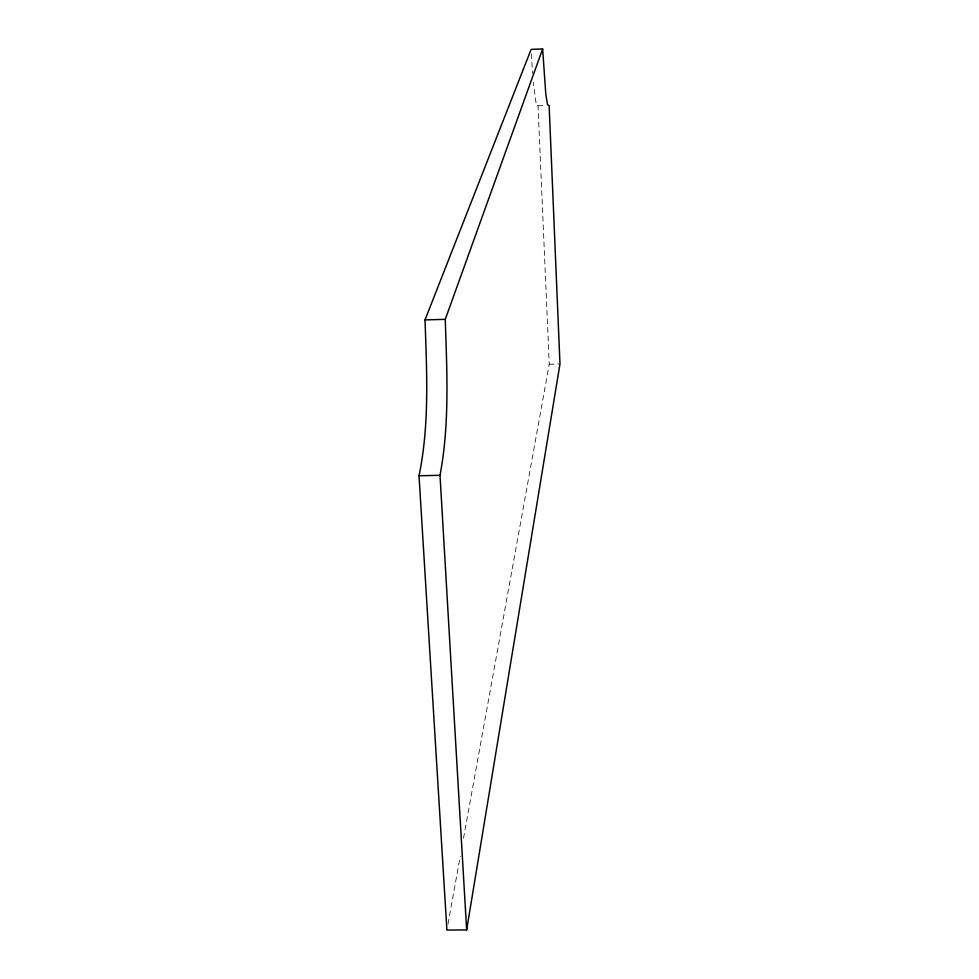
<?xml version="1.0" encoding="UTF-8"?>
<svg xmlns="http://www.w3.org/2000/svg" width="979" height="979" viewBox="0 0 979 979"><rect width="100%" height="100%" fill="white"/><g stroke="black" fill="none" stroke-linecap="round" stroke-linejoin="round"><path stroke-width="0.73" stroke-dasharray="4.89 3.67" d="M448.003 924.029L460.24 856.319M463.508 838.257L549.243 364.237L538.022 105.818L536.345 105.255L533.31 82.42M538.022 105.818L546.343 105.524M549.243 364.237L559.976 363.968M531.389 53.869L532.515 73.364"/><path stroke-width="1.47" d="M466.653 929.94L559.976 363.968L549.121 105.438L547.567 104.875L545.792 94.094L542.647 48.95L531.132 49.366L425.033 319.888C426.746 371.787 429.634 424.58 419.024 475.757L446.913 930.05L466.653 929.94L440.012 475.317C449.728 423.968 446.926 371.286 445.261 319.35L542.647 48.95M425.033 319.888L445.261 319.35M419.024 475.757L440.012 475.317"/></g></svg>
